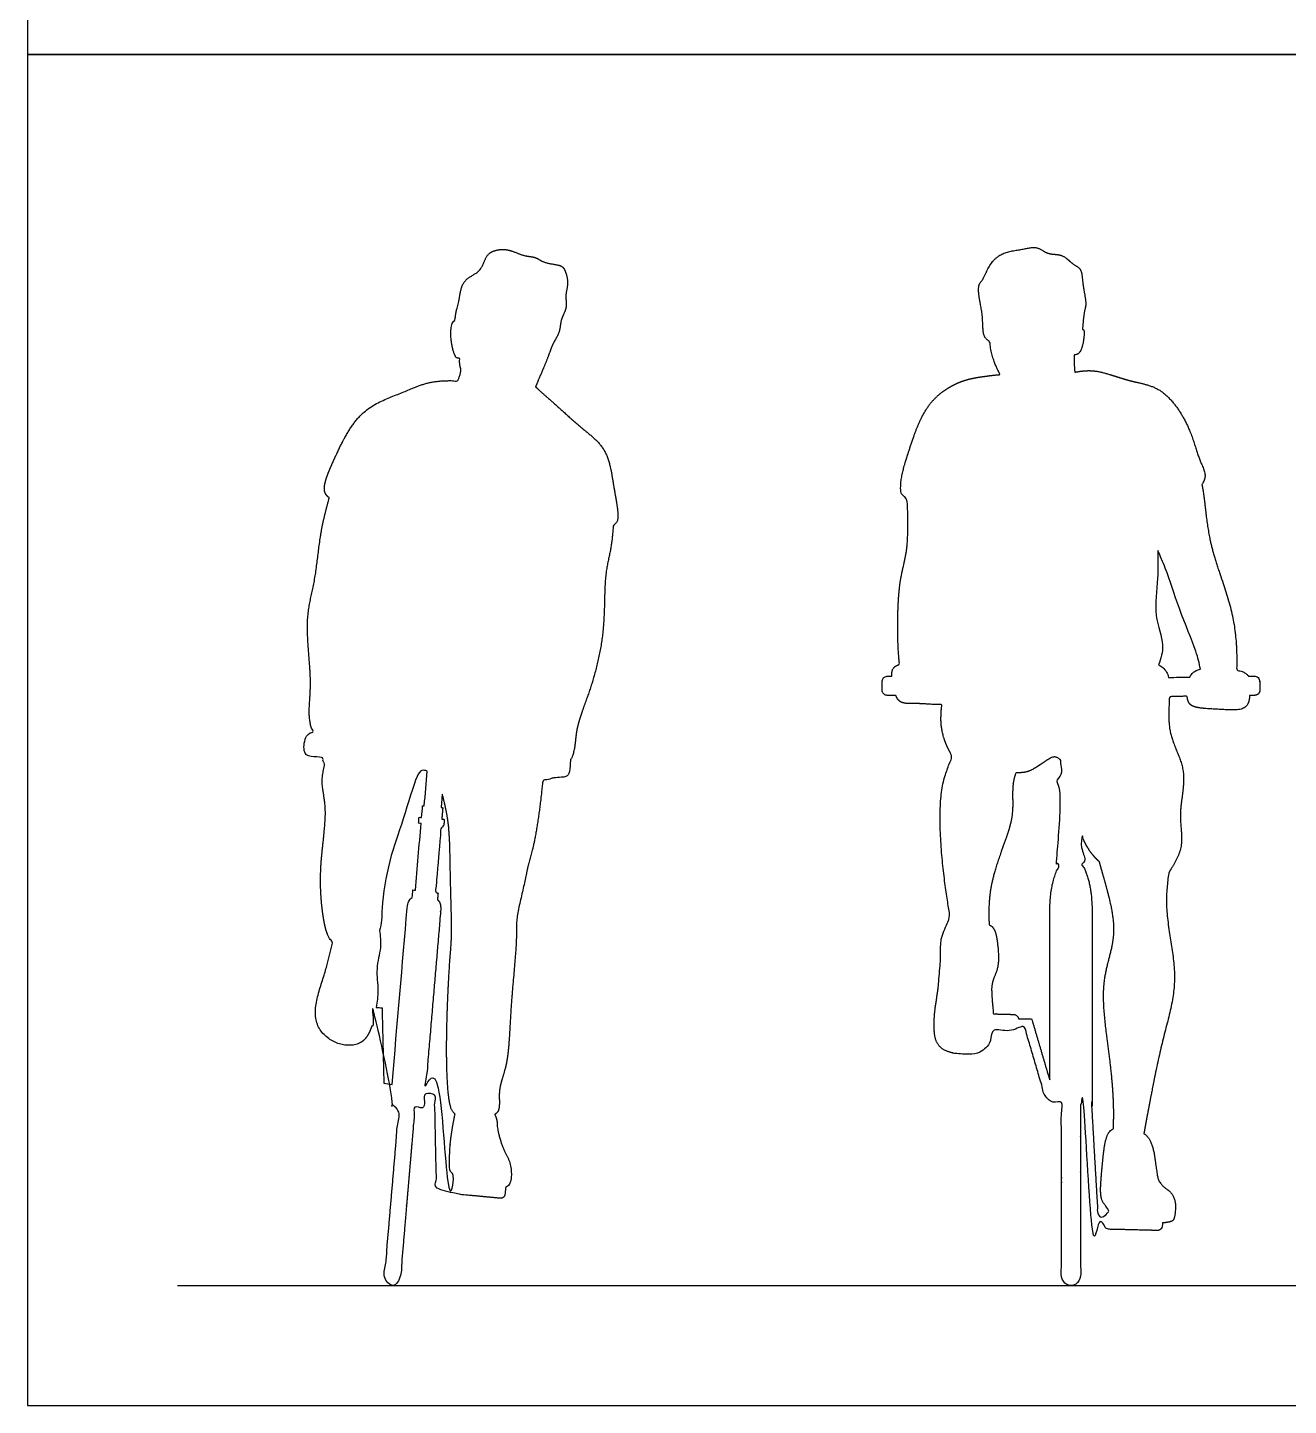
# Model space of a CAD drawing. Header units: millimetres. Extents: x 122.9 to 141.7, y 0.8 to 10.9.
# Drawn here: x 132.041 to 134.174, y 0.799 to 3.131 of the extents above; entities that cross this region are included whole.
import ezdxf

# ---------------------------------------------------------------- set-up
doc = ezdxf.new("R2010")
doc.units = ezdxf.units.MM
for name, color, linetype, true_color in [('AG-DIAGRAM', 7, 'Continuous', 0xfecc66), ('AG-OUTLINE', 7, 'Continuous', 0x8000ff), ('X-VPRT', 6, 'Continuous', 0xff00ff)]:
    doc.layers.add(name, color=color, linetype=linetype, true_color=true_color)

msp = doc.modelspace()

# ---------------------------------------------------------------- linework, layer by layer
at = {"layer": 'AG-DIAGRAM'}
msp.add_lwpolyline([(132.2946106069265, 1.002438370297867), (136.0538106069265, 1.002438370297867)], dxfattribs=at)
at = {"layer": 'AG-OUTLINE'}
for points, weights, knots in [([(132.9002219004373, 2.523114271179022), (132.9016562593016, 2.526398238901287), (132.9068527700146, 2.539056137927897), (132.921354829919, 2.571688369225358), (132.9286178759459, 2.596072909544163), (132.9422868492719, 2.61534746790969), (132.9418797810899, 2.637456200783625), (132.9545451678426, 2.655824070531332), (132.9495066933381, 2.678251472643047), (132.9569044804767, 2.698361688510115), (132.9503787406929, 2.720643165995665), (132.9436691248922, 2.729844179571344), (132.9141792314996, 2.731529289701719), (132.9006832090757, 2.743727811934724), (132.8786621668981, 2.743369460402682), (132.8524051749324, 2.758967026384133), (132.8199357054359, 2.752265274307688), (132.8130064931086, 2.733096567571739), (132.8043390997903, 2.715054149674613), (132.774604967598, 2.704474030785911), (132.7715072236025, 2.66889588058705), (132.7670414389468, 2.656448637303761), (132.7643842542338, 2.642426852937578), (132.7641160686818, 2.635974176649227), (132.7636817065478, 2.635736486390171), (132.7575425161687, 2.631645531909403), (132.7548157524976, 2.6062001133871), (132.7630132825545, 2.573817110997592), (132.7675805411992, 2.571234201524383), (132.7718003373852, 2.571230313626123), (132.7716092545127, 2.568791925641863), (132.7714180924532, 2.561518323944624), (132.7729114441711, 2.555002027119078), (132.7742461620624, 2.550670806129949), (132.7723057952566, 2.542653711323909), (132.7711377611319, 2.53847865108964), (132.7682929013769, 2.532909052701824), (132.7513416693937, 2.534128676152008), (132.7157529353868, 2.53228383426765), (132.6727414385018, 2.51100484937281), (132.6011895904393, 2.487657503629153), (132.5616741421505, 2.406757817149787), (132.5375589147935, 2.350552735520886), (132.5462488086831, 2.338990373843288), (132.5511496904998, 2.335192804893927), (132.5454456208547, 2.314234254093617), (132.5345839984377, 2.272519986798597), (132.5285040705372, 2.193514056546545), (132.5079920061937, 2.128704552811561), (132.5233824146858, 2.025160564666971), (132.5145390515036, 1.970853062895031), (132.5203119840607, 1.944975275352972), (132.5245133831208, 1.93669344568492), (132.5162921710065, 1.93739601653411), (132.5099821035591, 1.932079534310224), (132.50927953271, 1.923858322195898), (132.5089573278447, 1.920088005587764), (132.5086351229795, 1.91631768897963), (132.5083129181143, 1.912547372371495), (132.5076103472651, 1.904326160257169), (132.512926829489, 1.898016092809829), (132.5211480416034, 1.897313521960638), (132.5271878106082, 1.896797373541202), (132.5332275796289, 1.896281225125143), (132.5392673486654, 1.895765076712461), (132.5402220584135, 1.891289726271786), (132.5415184386104, 1.88728255132261), (132.5437174719322, 1.884577889451828), (132.5412084014337, 1.874435548254944), (132.5361553450859, 1.852230277600716), (132.5498208806168, 1.804348184328379), (132.5325860098719, 1.711029186501516), (132.5390310272774, 1.623807107654711), (132.549104253966, 1.590124565443876), (132.5568622314798, 1.582704179370685), (132.5521400113419, 1.566077409027077), (132.5469139901414, 1.533888350310293), (132.5129777779016, 1.448557298340014), (132.5640509968104, 1.405092666883781), (132.615558626428, 1.409124148838809), (132.6243285789727, 1.444240814976603), (132.627832816148, 1.460121911003063), (132.6288330673337, 1.417970973671129), (132.6298333185194, 1.375820036339194), (132.6308335697051, 1.33366909900726), (132.639345243823, 1.332383922446536), (132.6478569179409, 1.331098745885813), (132.6563685920589, 1.329813569325056), (132.655738800685, 1.322443994458076), (132.6551071414219, 1.315052562274374), (132.6544736142695, 1.307639272773949), (132.6594853625498, 1.307210977262748), (132.66449711083, 1.306782681751548), (132.6695088591103, 1.306354386240348), (132.6612617802311, 1.209850261614035), (132.653014701352, 1.113346136987722), (132.6447676224728, 1.016842012361409), (132.644101692941, 1.009049562759046), (132.6491409036091, 1.003068585515408), (132.6569333532115, 1.002402655983574), (132.6647258028138, 1.001736726451739), (132.6707067800575, 1.006775937119871), (132.6713727095893, 1.014568386722234), (132.6796197884685, 1.111072511348547), (132.6878668673476, 1.207576635974861), (132.6961139462268, 1.304080760601174), (132.7011256945071, 1.303652465089974), (132.7061374427873, 1.303224169578775), (132.7111491910676, 1.302795874067577), (132.7118253935997, 1.310708534342334), (132.7124994681189, 1.318596293434953), (132.713171414625, 1.326459151340626), (132.7186256036825, 1.325698153073413), (132.72407979274, 1.3249371548062), (132.7295339817975, 1.324176156538987), (132.7305399281063, 1.271866948483087), (132.731545874415, 1.219557740427188), (132.7325518207238, 1.167248532371288), (132.7419901302544, 1.166367623481767), (132.7514284397849, 1.165486714592247), (132.7608667493155, 1.164605805702726), (132.7604693430719, 1.160347881663689), (132.7631991413839, 1.157056066052143), (132.7674570654229, 1.1566586598085), (132.7918244256752, 1.154384372851625), (132.8161917859274, 1.152110085894751), (132.8405591461796, 1.149835798937877), (132.8448170702187, 1.149438392694234), (132.8481088858302, 1.152168191006248), (132.8485062920739, 1.156426115045284), (132.8488861393192, 1.160495906959662), (132.8492659865541, 1.164565698898979), (132.8496458337786, 1.168635490863237), (132.8530119635248, 1.170043844859703), (132.8552479662434, 1.171865417087419), (132.8589126633808, 1.179271159219282), (132.859792258253, 1.186707734047825), (132.858192994849, 1.206112130016209), (132.8556874821828, 1.21461488044741), (132.8472646949218, 1.229221486203831), (132.8434797715323, 1.238710449067492), (132.8367628652356, 1.262059694765713), (132.8351102930515, 1.270562445196914), (132.8352169106117, 1.281224201223498), (132.83388585106, 1.286503970829745), (132.8311704231763, 1.291732632028946), (132.832477754986, 1.292411575475375), (132.8416214508156, 1.298939287256429), (132.8346253323637, 1.333069890840348), (132.8553212835222, 1.376765972485067), (132.8567056913353, 1.470124212237072), (132.8696829789316, 1.587872016310733), (132.8660804483464, 1.621077353621783), (132.8816316493779, 1.681788315654595), (132.8881393896419, 1.717612041440301), (132.8986240269172, 1.74882643700637), (132.9073832974249, 1.807357947524487), (132.9118996174808, 1.851481321011747), (132.9124457018288, 1.85712170609965), (132.9195691082523, 1.857927122329263), (132.9264601101877, 1.859400217606949), (132.9327416935056, 1.862139426277744), (132.9360264324935, 1.861858718052723), (132.9393111714814, 1.861578009827704), (132.9425959104693, 1.861297301602687), (132.9508171225836, 1.860594730753495), (132.957127190031, 1.86591121297738), (132.9578297608802, 1.874132425091706), (132.9581519657454, 1.877902741699841), (132.9584741706106, 1.881673058307975), (132.9587963754758, 1.885443374916109), (132.9588932582945, 1.886577060158205), (132.9588527362611, 1.887714155788977), (132.9586754006887, 1.888838068865454), (132.9611258091487, 1.893791277987244), (132.9680712910622, 1.912521900202069), (132.9668912004757, 1.946016886167289), (132.9962778717136, 2.015022273925124), (133.0191084912443, 2.111768864511403), (133.0151982649105, 2.200678831764992), (133.0286968021404, 2.248950004243348), (133.0307897977217, 2.275720031275001), (133.031850065382, 2.288535705193469), (133.0375198473411, 2.292385829802097), (133.0425548110727, 2.302916467323959), (133.0312971212022, 2.355022885401712), (133.0240162215474, 2.419139926214741), (132.9751212089738, 2.454321187848261), (132.9287025484373, 2.498772822096492), (132.9100325857276, 2.513349951537641), (132.9002219004372, 2.523114271178712)], [1, 1, 1, 1, 1, 1, 1, 1, 1, 1, 1, 1, 1, 1, 1, 1, 1, 1, 1, 1, 1, 1, 1, 1, 1, 1, 1, 1, 1, 1, 1, 1, 1, 1, 1, 1, 1, 1, 1, 1, 1, 1, 1, 1, 1, 1, 1, 1, 1, 1, 1, 1, 1, 0.8047378541243649, 0.8047378541243649, 1, 1, 1, 1, 0.8047378541243696, 0.8047378541243696, 1, 1, 1, 1, 1, 1, 1, 1, 1, 1, 1, 1, 1, 1, 1, 1, 1, 1, 1, 1, 1, 1, 1, 1, 1, 1, 1, 1, 1, 1, 1, 1, 1, 1, 1, 1, 0.8047378541243649, 0.8047378541243649, 1, 0.8047378541243649, 0.8047378541243649, 1, 1, 1, 1, 1, 1, 1, 1, 1, 1, 1, 1, 1, 1, 1, 1, 1, 1, 1, 0.8047378541243461, 0.8047378541243461, 1, 1, 1, 1, 0.8047378541244172, 0.8047378541244172, 1, 1, 1, 1, 1, 1, 1, 1, 1, 1, 1, 1, 1, 1, 1, 1, 1, 1, 1, 1, 1, 1, 1, 1, 1, 1, 1, 1, 1, 1, 1, 1, 1, 1, 1, 1, 0.8047378541243696, 0.8047378541243696, 1, 1, 1, 1, 0.9951358699840593, 0.9951358699840593, 1, 1, 1, 1, 1, 1, 1, 1, 1, 1, 1, 1, 1, 1, 1, 1, 1, 1], [3.721173622266755, 3.721173622266755, 3.721173622266755, 3.721173622266755, 3.855455070958771, 4.222559090174153, 4.517039761411276, 4.786745920467123, 5.050298350572838, 5.312211372543952, 5.577369484226515, 5.842737777098369, 6.10924414415036, 6.294017876634919, 6.593790272486793, 6.835512559852461, 7.092940868673997, 7.409177062438191, 7.718158210478816, 7.964262578991294, 8.213541741545956, 8.519494839966777, 8.841568380465299, 9.063689649478036, 9.285215913925839, 9.285215913925839, 9.285215913925839, 9.307953774335635, 9.61912835695019, 9.941623386569539, 10.08467238515361, 10.08467238515361, 10.08467238515361, 10.15531738147573, 10.30142071498928, 10.30142071498928, 10.30142071498928, 10.5291519535187, 10.5291519535187, 10.5291519535187, 10.93814354355373, 11.33457105653388, 11.81651284834193, 12.36390150288803, 12.79744036065064, 13.00490064197579, 13.00490064197579, 13.00490064197579, 13.46727314620133, 13.9691391246413, 14.44743097789972, 15.02799925499099, 15.45700459068956, 15.78262917297328, 15.78262917297328, 15.78262917297328, 15.85521996673806, 15.85521996673806, 15.85521996673806, 15.86130508432453, 15.86130508432453, 15.86130508432453, 15.93389587808931, 15.93389587808931, 15.93389587808931, 15.98815831607451, 15.98815831607451, 15.98815831607451, 16.11825965880112, 16.11825965880112, 16.11825965880112, 16.43893940701117, 16.83203661710118, 17.39365695637482, 17.9483679288726, 18.26677595478196, 18.26677595478196, 18.26677595478196, 18.67923393280886, 19.20045138823244, 19.62520004340826, 19.99638536142587, 20.39076128342504, 20.39076128342504, 20.39076128342504, 20.40823462448112, 20.40823462448112, 20.40823462448112, 20.46788550586389, 20.46788550586389, 20.46788550586389, 20.534323456791, 20.534323456791, 20.534323456791, 20.58383148526317, 20.58383148526317, 20.58383148526317, 21.53713733434299, 21.53713733434299, 21.53713733434299, 21.60594228599018, 21.60594228599018, 21.60594228599018, 21.67474723763737, 21.67474723763737, 21.67474723763737, 22.62805308671719, 22.62805308671719, 22.62805308671719, 22.67756111518936, 22.67756111518936, 22.67756111518936, 22.74847443039269, 22.74847443039269, 22.74847443039269, 22.79217549761216, 22.79217549761216, 22.79217549761216, 23.28819407727348, 23.28819407727348, 23.28819407727348, 23.30712510117952, 23.30712510117952, 23.30712510117952, 23.34474753731135, 23.34474753731135, 23.34474753731135, 23.5856261151646, 23.5856261151646, 23.5856261151646, 23.62324855129642, 23.62324855129642, 23.62324855129642, 23.64213168863976, 23.64213168863976, 23.64213168863976, 23.68639885193987, 23.68639885193987, 23.78882606662675, 23.78882606662675, 23.89125328131362, 23.89125328131362, 23.9936804960005, 23.9936804960005, 24.09610771068738, 24.09610771068738, 24.19853492537426, 24.19853492537426, 24.19853492537426, 24.24712823504712, 24.58698941803227, 24.98132811849463, 25.54537536592937, 26.1639486072534, 26.50252520759431, 26.94607963182149, 27.29217280954049, 27.60782521148602, 28.16516997627655, 28.24637378007628, 28.24637378007628, 28.24637378007628, 28.43630237321193, 28.43630237321193, 28.43630237321193, 28.46581309547386, 28.46581309547386, 28.46581309547386, 28.53840388923863, 28.53840388923863, 28.53840388923863, 28.54448900682511, 28.54448900682511, 28.54448900682511, 28.55566070749378, 28.55566070749378, 28.55566070749378, 28.69531090574885, 29.05971112510278, 29.54843138787179, 30.12923580725287, 30.66830507715851, 31.06810164951262, 31.42386768300461, 31.42386768300461, 31.42386768300461, 31.64478781066262, 32.05514393588624, 32.51236566519021, 32.94972940305387, 33.40697917455991, 33.74614957750691, 33.74614957750691, 33.74614957750691, 33.74614957750691]), ([(134.1085836621934, 2.000756296117062), (134.1114571369942, 2.000797199672945), (134.114330611795, 2.000838103228828), (134.1172040865958, 2.000879006784711), (134.122400941638, 2.000952983368942), (134.1260233637348, 2.004680024154504), (134.1259493871506, 2.009876879196733), (134.1258798378571, 2.01476271706877), (134.1258102885635, 2.019648554940807), (134.12574073927, 2.024534392812843), (134.1256667626857, 2.029731247855069), (134.1219397219002, 2.033353669951912), (134.1167428668579, 2.033279693367682), (134.1134561511485, 2.033232907378936), (134.1101694354388, 2.033186121390512), (134.1068827197287, 2.033139335402407), (134.1059209514979, 2.034598189615788), (134.1017541916722, 2.039143113936606), (134.0935552856371, 2.042467829803532), (134.0867639822998, 2.044210826079794), (134.0871833984897, 2.075786685950832), (134.0846832336526, 2.138373691516703), (134.0445562034564, 2.238959877158615), (134.0351970481952, 2.298359820157063), (134.0307060223956, 2.34475401106878), (134.0277390591972, 2.357352641106257), (134.0306976740125, 2.362373364036143), (134.036451287337, 2.375104715084615), (134.0216958582184, 2.399936962248779), (134.0078324246941, 2.459311259778205), (133.961188914684, 2.524705385332337), (133.9068440029585, 2.530399117983763), (133.8492786443308, 2.553609045815329), (133.8245160029808, 2.549758455761113), (133.8127045652374, 2.547837929580976), (133.8117806607099, 2.557417581509745), (133.8113978579931, 2.567398262501124), (133.8116294790167, 2.577184160908802), (133.8139974040551, 2.577270908795931), (133.8235652406071, 2.578417486695133), (133.8287737002736, 2.606450908751044), (133.8289077871544, 2.619696106085336), (133.825980378954, 2.620444433855658), (133.8256981320555, 2.620476152365976), (133.8265191520497, 2.630571320950763), (133.8283096502327, 2.651278671922848), (133.8332171788786, 2.663814954671709), (133.8249918399765, 2.69827915853927), (133.8249835214355, 2.723675878686457), (133.8086914844279, 2.729724192703692), (133.7921868587972, 2.748940080812335), (133.7670525219081, 2.745612445253649), (133.7486262852678, 2.761929401768049), (133.7267173229548, 2.755297367202221), (133.6880983244571, 2.751623411329914), (133.6671736904594, 2.729038740536549), (133.6579911550422, 2.703979581418476), (133.6482550997951, 2.695973645646148), (133.6514000139354, 2.668243611069487), (133.6578514273203, 2.641490984375858), (133.6562921786996, 2.607443104574206), (133.6651706001049, 2.602088359905951), (133.6685603609576, 2.599602150316722), (133.6697968634981, 2.587973538211015), (133.6766271913447, 2.560954742083744), (133.6831752935352, 2.550596850322071), (133.6860849009805, 2.543589695020575), (133.6768785634971, 2.542976293765926), (133.6581133022541, 2.540557684390247), (133.6205974500586, 2.534924259376279), (133.5766049482644, 2.509149599592288), (133.5490861322773, 2.467879257188814), (133.5307673459199, 2.410569937560571), (133.5194075124296, 2.375301245594437), (133.5158728673396, 2.339816688824986), (133.52531136109, 2.336570551297121), (133.5285461353717, 2.335023980861564), (133.5287520622722, 2.330928938047389), (133.5308573103252, 2.30320974263196), (133.5311935854857, 2.243459120125537), (133.5138244668497, 2.194821247659104), (133.5122745057803, 2.099373252724219), (133.5145206829157, 2.068881459687169), (133.5160022905072, 2.053058289223066), (133.5114151190698, 2.051697796025168), (133.5036599413714, 2.04771959671401), (133.5028323559184, 2.03854413733592), (133.5032453761156, 2.033172306914487), (133.5007307433452, 2.033208102399008), (133.4982161105748, 2.033243897883406), (133.4957014778044, 2.033279693367682), (133.4905046227622, 2.033353669951913), (133.4867775819766, 2.02973124785507), (133.4867036053924, 2.024534392812843), (133.4866340560988, 2.019648554940807), (133.4865645068053, 2.01476271706877), (133.4864949575117, 2.009876879196734), (133.4864209809275, 2.004680024154505), (133.4900434030243, 2.000952983368943), (133.4952402580666, 2.000879006784713), (133.5001019509176, 2.000809801192527), (133.5049636437686, 2.000740595600341), (133.5098253366199, 2.000671390008639), (133.511344310002, 1.996642875051305), (133.5183202088284, 1.984907001120788), (133.5464793952568, 1.988682838562845), (133.5770103758288, 1.984464481518714), (133.5877059698669, 1.98568206707777), (133.5876878767088, 1.985502396146092), (133.5858021467922, 1.966684344043221), (133.585219336209, 1.941280494277391), (133.5971389983717, 1.911357340386834), (133.6048995719455, 1.898721050159504), (133.6006678805945, 1.883988704570249), (133.5776180075814, 1.839009941513108), (133.5894767649419, 1.696126380237039), (133.5998104175879, 1.638337764389959), (133.6017051123722, 1.623468089619363), (133.5920728665448, 1.609312889865623), (133.586963544728, 1.59554058169999), (133.5857907491153, 1.568761748544941), (133.5851066183413, 1.554150669870926), (133.5835428908578, 1.522485188329919), (133.5814904985357, 1.504111390398717), (133.5748446567308, 1.462281680214917), (133.5738673270536, 1.444201081186871), (133.5766038501497, 1.413708395258492), (133.5833962914062, 1.403739632551138), (133.607829533336, 1.394357267650099), (133.6204370861718, 1.392500341263434), (133.6464340555851, 1.394455000617817), (133.6551322897121, 1.397191523713954), (133.6639282568068, 1.406182956744118), (133.6680764955261, 1.412715447576082), (133.673540935965, 1.424726814097765), (133.6746355622722, 1.429033360025223), (133.675258868339, 1.434204350507303), (133.6862960908445, 1.43392134479537), (133.6973333133148, 1.433638339087671), (133.70837053575, 1.433355333384203), (133.7127558716658, 1.433242888873544), (133.7162299436081, 1.436000884968336), (133.7170097090556, 1.440415667662328), (133.720502098538, 1.440410057888704), (133.7239944880205, 1.44040444811508), (133.727486877503, 1.440398838341455), (133.7391636341623, 1.400650540166515), (133.7508403908216, 1.360902241991574), (133.7625171474808, 1.321153943816634), (133.7651546733857, 1.321153943801267), (133.7677921992905, 1.321153943785901), (133.7704297251953, 1.321153943770533), (133.7704297251953, 1.318317918889876), (133.7704297251953, 1.315463388489575), (133.7704297251953, 1.31259035256963), (133.7769747408348, 1.31259035256963), (133.7835197564744, 1.31259035256963), (133.7900647721139, 1.31259035256963), (133.7900647721139, 1.217570922984349), (133.7900647721139, 1.119572728966186), (133.7900647721139, 1.018595770515138), (133.7900647721139, 1.00913098460055), (133.7967573864166, 1.002438370297865), (133.8062221723312, 1.002438370297865), (133.8156869582457, 1.002438370297865), (133.8223795725484, 1.00913098460055), (133.8223795725484, 1.018595770515138), (133.8223795725484, 1.119572728966186), (133.8223795725484, 1.217570922984349), (133.8223795725484, 1.31259035256963), (133.8241568812388, 1.31259035256963), (133.8259341899292, 1.31259035256963), (133.8277114986196, 1.31259035256963), (133.8316975488985, 1.243398536407327), (133.8356835991775, 1.174206720245025), (133.8396696494564, 1.105014904082722), (133.8471295496332, 1.105000218514506), (133.85458944981, 1.10498553294629), (133.8620493499868, 1.104970847378073), (133.8622670859855, 1.103114111955521), (133.8630606679391, 1.101429702224877), (133.864336544276, 1.100083947686737), (133.865919749053, 1.098414032701989), (133.8680219625153, 1.097478163062961), (133.8703223264749, 1.09741917937169), (133.8975635937624, 1.096720685338678), (133.9248048610498, 1.096022191305666), (133.9520461283373, 1.095323697272654), (133.9570451156552, 1.095195518110656), (133.9606740561087, 1.098636026109087), (133.9608123605437, 1.103634743543175), (133.9608531912268, 1.105110481088388), (133.9608940219098, 1.106586218633601), (133.9609348525929, 1.108061956178989), (133.9695541509956, 1.10878531337955), (133.9751482789404, 1.109930210725831), (133.9809629482853, 1.113475740814146), (133.982744131622, 1.12115462008784), (133.9833774412528, 1.147911951989993), (133.9788651101332, 1.157846996823484), (133.960182476024, 1.170829844255297), (133.954799344162, 1.17736084982313), (133.9519494508233, 1.190502024662649), (133.9502078493386, 1.201822434313559), (133.9460913367382, 1.233962898077682), (133.9420935696937, 1.245797871803634), (133.93437492331, 1.255677739174732), (133.9322336808331, 1.257701347218413), (133.9297325644741, 1.259468411504508), (133.9330734382415, 1.27861485104079), (133.9402672746263, 1.317177243902814), (133.961288394225, 1.424565255828306), (133.9912866343209, 1.519300698681281), (133.9636590649163, 1.629510704376647), (133.9687222894299, 1.680704803270608), (133.9721502287251, 1.702530246713558), (133.9819239845435, 1.715966402777009), (133.9993328112135, 1.748152761409621), (133.9858150299347, 1.800376877926904), (134.0063965918691, 1.875624582540498), (133.9680126065114, 1.931672856260078), (133.9720420220299, 1.97982248191802), (133.9729440372212, 1.998825482939154), (133.9829103052266, 1.998967351526543), (133.992876573232, 1.999109220113931), (134.0028428412375, 1.999251088701318), (134.0034128015925, 1.992478412291801), (134.0076697527332, 1.978696156748887), (134.0537400666098, 1.978397868878215), (134.1042609618664, 1.972684430977109), (134.1079420780976, 1.992927108014973), (134.1085836621934, 2.000756296117276)], [1, 1, 1, 1, 0.8047378541243227, 0.8047378541243227, 1, 1, 1, 1, 0.8047378541243791, 0.8047378541243791, 1, 1, 1, 1, 1, 1, 1, 1, 1, 1, 1, 1, 1, 1, 1, 1, 1, 1, 1, 1, 1, 1, 1, 1, 1, 1, 1, 1, 1, 1, 1, 1, 1, 1, 1, 1, 1, 1, 1, 1, 1, 1, 1, 1, 1, 1, 1, 1, 1, 1, 1, 1, 1, 1, 1, 1, 1, 1, 1, 1, 1, 1, 1, 1, 1, 1, 1, 1, 1, 1, 1, 1, 1, 1, 1, 1, 1, 1, 1, 0.8047378541243795, 0.8047378541243795, 1, 1, 1, 1, 0.8047378541243507, 0.8047378541243507, 1, 1, 1, 1, 1, 1, 1, 1, 1, 1, 1, 1, 1, 1, 1, 1, 1, 1, 1, 1, 1, 1, 1, 1, 1, 1, 1, 1, 1, 1, 1, 1, 1, 1, 1, 1, 1, 1, 1, 1, 1, 0.8249400550155346, 0.8072124986498895, 0.9468173309030651, 0.9468173309030651, 0.9468173309030651, 0.9468173309030651, 0.9468173309030651, 0.9468173309030651, 0.9468173309030651, 0.9468173309030651, 0.9468173309030651, 0.9468173309030651, 0.9468173309030651, 0.9468173309030651, 0.9468173309030651, 0.9468173309030651, 0.9468173309030651, 0.9468173309030651, 0.9468173309030651, 0.9468173309030651, 0.9468173309030651, 0.7619397471186914, 0.7619397471186914, 0.9468173309030651, 0.7619397471186914, 0.7619397471186914, 0.9468173309030651, 0.9468173309030651, 0.9468173309030651, 0.9468173309030651, 0.9468173309030651, 0.9468173309030651, 0.9468173309030651, 0.9468173309030651, 0.9468173309030651, 0.9468173309030651, 0.9468173309030651, 0.9468173309030651, 0.9468173309030651, 0.9216191196107845, 0.9290873752901725, 0.9692220979412287, 0.919911716023458, 0.919911716023458, 0.9692220979412287, 0.9692220979412287, 0.9692220979412287, 0.9692220979412287, 0.7804322022670552, 0.7804322022670552, 0.9692220979412287, 0.9692220979412287, 0.9692220979412287, 0.9692220979412287, 0.9692220979412287, 0.9692220979412287, 0.9692220979412287, 0.9692220979412287, 0.9692220979412287, 0.9692220979412287, 0.9692220979412287, 0.9692220979412287, 0.9692220979412287, 0.9692220979412287, 0.9692220979412287, 0.9692220979412287, 0.9692220979412287, 0.9692220979412287, 0.9692220979412287, 0.9692220979412287, 0.9692220979412287, 0.9692220979412287, 0.9692220979412287, 0.9692220979412287, 0.9692220979412287, 0.9692220979412287, 0.9692220979412287, 0.9692220979412287, 0.9692220979412287, 0.9692220979412287, 0.9692220979412287, 0.9692220979412287, 0.9692220979412287, 0.9692220979412287, 0.9692220979412287, 0.9692220979412287, 0.9692220979412287, 0.9692220979412287, 0.9692220979412287, 0.9692220979412287, 0.9692220979412287, 0.9692220979412287], [3.347408508171501, 3.347408508171501, 3.347408508171501, 3.347408508171501, 3.400229432233588, 3.400229432233588, 3.400229432233588, 3.447159675219882, 3.447159675219882, 3.447159675219882, 3.899542484410526, 3.899542484410526, 3.899542484410526, 3.946472727396814, 3.946472727396814, 3.946472727396814, 4.006889947986854, 4.006889947986854, 4.006889947986854, 4.064548610184452, 4.199042299456079, 4.199042299456079, 4.199042299456079, 4.763850760603456, 5.358133106233041, 5.858667608598243, 6.154589148725566, 6.154589148725566, 6.154589148725566, 6.397222086802076, 6.692614848673399, 7.150830130453619, 7.655485837983262, 8.07892650095914, 8.52814365033225, 8.875831128951788, 8.875831128951788, 8.875831128951788, 9.190291270572457, 9.190291270572457, 9.190291270572457, 9.296538811699287, 9.614992118153415, 9.823668680588858, 9.844113159928309, 9.844113159928309, 9.844113159928309, 10.16398573218714, 10.37880763439128, 10.72110635880785, 11.00365083765041, 11.22775593046713, 11.5097030904152, 11.79033564162519, 12.0598085840142, 12.32861723940469, 12.68534566145984, 13.00356106451209, 13.29593661627638, 13.49015932347839, 13.78004022410225, 14.10191827822851, 14.42650904762396, 14.63258348949142, 14.63258348949142, 14.63258348949142, 14.91854309746952, 15.19895431625021, 15.19895431625021, 15.19895431625021, 15.50425573158089, 15.85928702266869, 16.2662730890572, 16.6757959193956, 17.12230600866939, 17.49004207633009, 17.8112371523892, 18.00155429671095, 18.00155429671095, 18.00155429671095, 18.09644607455433, 18.60236468141267, 19.03255979989034, 19.58770852692184, 19.98838973861158, 19.98838973861158, 19.98838973861158, 20.14338383519361, 20.30914381978785, 20.30914381978785, 20.30914381978785, 20.35536842094713, 20.35536842094713, 20.35536842094713, 20.40229866393342, 20.40229866393342, 20.40229866393342, 20.85468147312407, 20.85468147312407, 20.85468147312407, 20.90161171611036, 20.90161171611036, 20.90161171611036, 20.9909805558247, 20.9909805558247, 20.9909805558247, 21.12861629008599, 21.4704476350508, 21.75802331591238, 21.75802331591238, 21.75802331591238, 21.76176987619382, 22.15159638169023, 22.53864177782212, 22.53864177782212, 22.53864177782212, 22.88735391327611, 23.60796986208253, 23.98843715216556, 23.98843715216556, 23.98843715216556, 24.11744003372212, 24.11744003372212, 24.24644291527868, 24.24644291527868, 24.37544579683524, 24.37544579683524, 24.50444867839181, 24.50444867839181, 24.63345155994837, 24.63345155994837, 24.76245444150493, 24.76245444150493, 24.89145732306149, 24.89145732306149, 25.02046020461805, 25.02046020461805, 25.07227806624249, 25.07227806624249, 25.07227806624249, 25.17564764085817, 25.17564764085817, 25.17564764085817, 25.2162416226763, 25.2162416226763, 25.2162416226763, 25.23960402675753, 25.23960402675753, 25.23960402675753, 25.95596348386494, 25.95596348386494, 25.95596348386494, 25.96559236271294, 25.96559236271294, 25.96559236271294, 25.97591462383622, 25.97591462383622, 25.97591462383622, 26.07414989649089, 26.07414989649089, 26.07414989649089, 27.09422272283318, 27.09422272283318, 27.09422272283318, 27.17968589297511, 27.17968589297511, 27.17968589297511, 27.26514906311705, 27.26514906311705, 27.26514906311705, 28.28522188945933, 28.28522188945933, 28.28522188945933, 28.3118978232397, 28.3118978232397, 28.3118978232397, 28.33146782759394, 28.33146782759394, 28.33146782759394, 28.37596645354811, 28.37596645354811, 28.37596645354811, 28.39439547357286, 28.39439547357286, 28.39439547357286, 28.4170377632354, 28.4170377632354, 28.4170377632354, 28.67216700684868, 28.67216700684868, 28.67216700684868, 28.71733494897532, 28.71733494897532, 28.71733494897532, 28.7322486072105, 28.7322486072105, 28.7322486072105, 28.82852038539347, 28.82852038539347, 28.95015355901752, 28.95015355901752, 29.07178673264158, 29.07178673264158, 29.19341990626564, 29.19341990626564, 29.3150530798897, 29.3150530798897, 29.43668625351376, 29.43668625351376, 29.47318000086294, 29.47318000086294, 29.47318000086294, 29.91628318483231, 30.51678029633701, 31.1027343460105, 31.71060598846732, 32.20243899464873, 32.20243899464873, 32.20243899464873, 32.61212768731004, 33.031654349825, 33.52762018402257, 34.00970828491508, 34.41116474517398, 34.41116474517398, 34.41116474517398, 34.59436714714123, 34.59436714714123, 34.59436714714123, 34.83342658612926, 35.21985174703428, 35.62137580627927, 35.84743823757635, 35.84743823757635, 35.84743823757635, 35.84743823757635]), ([(133.6678864419994, 1.612497251599268), (133.6666607415868, 1.631621780999544), (133.6668850747477, 1.680251619809953), (133.6950991283409, 1.753597210355306), (133.7113220421942, 1.8046323527118), (133.7051322158296, 1.846719045900947), (133.712047697095, 1.86717032150349), (133.7130692663118, 1.869776178109903), (133.7214001935248, 1.869928314240343), (133.7380233271993, 1.869471554437578), (133.7704826333252, 1.896831827942128), (133.7820849416823, 1.897096696697876), (133.7878459177933, 1.892362289091795), (133.7896440702162, 1.889673242608326), (133.7896440702162, 1.880154139745705), (133.7896440702162, 1.870635036883084), (133.7896440702162, 1.861115934020463), (133.7872984789909, 1.861115934020463), (133.7849528877657, 1.861115934020463), (133.7826072965404, 1.861115934020463), (133.7826072965404, 1.855936086731348), (133.7826072965404, 1.850756239442232), (133.7826072965404, 1.845576392153117), (133.7844642229271, 1.845576392153117), (133.7863211493138, 1.845576392153117), (133.7881780757004, 1.845576392153117), (133.7881780757004, 1.807460534742641), (133.7881780757004, 1.769344677332166), (133.7881780757004, 1.73122881992169), (133.7863211493138, 1.73122881992169), (133.7844642229271, 1.73122881992169), (133.7826072965404, 1.73122881992169), (133.7826072965404, 1.726048972632575), (133.7826072965404, 1.72086912534346), (133.7826072965404, 1.715689278054344), (133.7844251060348, 1.715689278054344), (133.7862429155291, 1.715689278054344), (133.7880607250234, 1.715689278054344), (133.776306725138, 1.696673312764807), (133.7704297251953, 1.669426796479011), (133.7704297251953, 1.600947311592215), (133.7704297251953, 1.505948249614872), (133.7704297251953, 1.348952543264926), (133.7602038823628, 1.38375488067675), (133.7499780395304, 1.418557218088573), (133.7397521966979, 1.453359555500397), (133.7322922965211, 1.453374241068612), (133.7248323963443, 1.453388926636828), (133.7173724961675, 1.453403612205043), (133.7171547601688, 1.455260347627595), (133.7163611782152, 1.456944757358239), (133.7150853018784, 1.458290511896379), (133.7135020971013, 1.459960426881129), (133.711399883639, 1.460896296520157), (133.7090995196794, 1.460955280211425), (133.6977424552896, 1.461246486990651), (133.6863853908998, 1.461537693769877), (133.6750283265099, 1.461828900549101), (133.6749892279632, 1.46223864167069), (133.6749487786096, 1.462650860295946), (133.6729631439121, 1.482350187075983), (133.6719912266436, 1.495804088142588), (133.6719912266436, 1.511050431106778), (133.6740924854496, 1.519504332814485), (133.6824975206735, 1.538073596681126), (133.6842078476085, 1.549654953355846), (133.682644120125, 1.577411116188086), (133.6812269920931, 1.588552674508071), (133.6771222074489, 1.605362744955769), (133.6733594881917, 1.610542592244884), (133.6678864419994, 1.612497251599267)], [1, 1, 1, 1, 1, 1, 1, 1, 1, 1, 1, 1, 1, 1, 1, 1, 1, 1, 1, 1, 1, 1, 1, 1, 1, 1, 1, 1, 1, 1, 1, 1, 1, 1, 1, 1, 1, 1, 1, 1, 1, 1, 1, 1, 1, 1, 1, 1, 1, 0.9733864067863646, 0.9812741539110043, 1.023663241373919, 0.9715830984484202, 0.9715830984484202, 1.023663241373919, 1.023663241373919, 1.023663241373919, 1.023663241373919, 1.023663241373919, 1.023663241373919, 1.023663241373919, 1.023663241373919, 1.023663241373919, 1.023663241373919, 1.023663241373919, 1.023663241373919, 1.023663241373919, 1.023663241373919, 1.023663241373919, 1.023663241373919, 1.023663241373919], [8.64915582191913, 8.64915582191913, 8.64915582191913, 8.64915582191913, 9.107620458903519, 9.60759574196757, 10.01841158457636, 10.44134021263351, 10.50459828770119, 10.50459828770119, 10.50459828770119, 10.79472473407353, 11.1626631890832, 11.34850233827598, 11.52927478333884, 11.52927478333884, 11.52927478333884, 11.62543709908164, 11.62543709908164, 11.62543709908164, 11.63375436086335, 11.63375436086335, 11.63375436086335, 11.68608136244155, 11.68608136244155, 11.68608136244155, 11.69266586135207, 11.69266586135207, 11.69266586135207, 11.74499286293027, 11.74499286293027, 11.74499286293027, 11.75157736184079, 11.75157736184079, 11.75157736184079, 11.80390436341898, 11.80390436341898, 11.80390436341898, 11.81035015724306, 11.81035015724306, 11.81035015724306, 12.45260922825744, 12.45260922825744, 13.05006847999127, 13.05006847999127, 13.05006847999127, 13.06810773920929, 13.06810773920929, 13.06810773920929, 13.11260636516346, 13.11260636516346, 13.11260636516346, 13.13103538518821, 13.13103538518821, 13.13103538518821, 13.15367767485075, 13.15367767485075, 13.15367767485075, 13.26004274285089, 13.26004274285089, 13.26004274285089, 13.26281681701228, 13.26281681701228, 13.39181969856884, 13.39181969856884, 13.5208225801254, 13.5208225801254, 13.64982546168197, 13.64982546168197, 13.77882834323852, 13.77882834323852, 13.90783122479509, 13.90783122479509, 13.90783122479509, 13.90783122479509]), ([(132.7342232356592, 1.655169714520921), (132.7345872448787, 1.659429209501172), (132.7349512540982, 1.663688704481423), (132.7353152633178, 1.667948199461673), (132.733884397868, 1.668070478797147), (132.7324535324182, 1.668192758132621), (132.7310226669684, 1.668315037468096), (132.7342383535082, 1.705943756575327), (132.7374540400481, 1.743572475682558), (132.7406697265879, 1.781201194789789), (132.7421005920377, 1.781078915454315), (132.7435314574875, 1.780956636118841), (132.7449623229373, 1.780834356783366), (132.7452516468799, 1.784219913563394), (132.7455409708225, 1.787605470343421), (132.7458302947651, 1.790991027123448), (132.7443994293153, 1.791113306458922), (132.7429685638655, 1.791235585794396), (132.7415376984157, 1.791357865129871), (132.7421019825022, 1.797960899077657), (132.7426662665887, 1.804563933025443), (132.7432305506753, 1.811166966973229), (132.7422948914761, 1.81124692682209), (132.7413592322769, 1.811326886670951), (132.7404235730777, 1.811406846519812), (132.7410680108426, 1.818947807784631), (132.7417124486075, 1.82648876904945), (132.7423568863724, 1.83402973031427), (132.7468923786863, 1.816682119742349), (132.7555545642783, 1.779973265082248), (132.7554638801486, 1.696363081982066), (132.7594302369504, 1.595508475721997), (132.7547645525011, 1.55491015823823), (132.7480062441066, 1.422473998668344), (132.7510371726935, 1.319483362906216), (132.7584931141701, 1.296188763998282), (132.764040788229, 1.292547673632029), (132.7602262595896, 1.274727867054066), (132.7574660547879, 1.257421830894148), (132.7540542928594, 1.223837299410406), (132.7540809472494, 1.209923707795713), (132.7571796718579, 1.19048625343355), (132.7594619235464, 1.184123693949398), (132.7626868920594, 1.179801111855847), (132.7623510675998, 1.179060480523832), (132.7621424915351, 1.178274472341346), (132.7620669202424, 1.177464779919811), (132.7564587485645, 1.17798820927642), (132.7508505768866, 1.178511638633029), (132.7452424052086, 1.179035067989637), (132.7442421540229, 1.231048129646162), (132.7432419028372, 1.283061191302688), (132.7422416516515, 1.335074252959213), (132.7329172985835, 1.336482135808209), (132.7235929455155, 1.337890018657204), (132.7142685924476, 1.3392979015062), (132.7231034362532, 1.442679823779787), (132.7315678490576, 1.541727105871286), (132.739661830861, 1.636439747780697), (132.7404240022936, 1.645358382850768), (132.7386111372263, 1.651601705097489), (132.7342232356591, 1.655169714520859)], [1, 1, 1, 1, 1, 1, 1, 1, 1, 1, 1, 1, 1, 1, 1, 1, 1, 1, 1, 1, 1, 1, 1, 1, 1, 1, 1, 1, 1, 1, 1, 1, 1, 1, 1, 1, 1, 1, 1, 1, 1, 1, 1, 1, 0.9908005150137772, 0.9908005150137772, 1, 1, 1, 1, 1, 1, 1, 1, 1, 1, 1, 1, 1, 1, 1, 1], [-0.7266221829007243, -0.7266221829007243, -0.7266221829007243, -0.7266221829007243, -0.6001922451843857, -0.6001922451843857, -0.6001922451843857, -0.5954750801038187, -0.5954750801038187, -0.5954750801038187, -0.365762637759564, -0.365762637759564, -0.365762637759564, -0.3610454726789976, -0.3610454726789976, -0.3610454726789976, -0.1313330303347429, -0.1313330303347429, -0.1313330303347429, -0.1266158652541772, -0.1266158652541772, -0.1266158652541772, 0.1030965770900775, 0.1030965770900775, 0.1030965770900775, 0.1069574631226051, 0.1069574631226051, 0.1069574631226051, 0.1814500561518983, 0.1814500561518983, 0.1814500561518983, 0.6015492643498563, 1.134665997173288, 1.700904751526588, 2.074020432406942, 2.733965970352794, 3.327736220815314, 3.605797489148002, 3.605797489148002, 3.605797489148002, 3.708224703834881, 3.708224703834881, 3.81065191852176, 3.81065191852176, 3.88864511143396, 3.88864511143396, 3.88864511143396, 3.896612208273941, 3.896612208273941, 3.896612208273941, 3.952050647405499, 3.952050647405499, 3.952050647405499, 3.969523988461574, 3.969523988461574, 3.969523988461574, 4.034870226008118, 4.034870226008118, 4.034870226008118, 4.970479101418043, 4.970479101418043, 4.970479101418043, 5.050228850987776, 5.050228850987776, 5.050228850987776, 5.050228850987776]), ([(133.8407234678248, 1.31259035256963), (133.8411538517057, 1.31259035256963), (133.8415842355867, 1.31259035256963), (133.8420146194676, 1.31259035256963), (133.8420146194676, 1.491352869705791), (133.8420146194676, 1.598472661914899), (133.8420146194676, 1.669426796479011), (133.8361376195249, 1.696673312764807), (133.8243836196394, 1.715689278054344), (133.8262014291336, 1.715689278054344), (133.8280192386277, 1.715689278054344), (133.8298370481219, 1.715689278054344), (133.8298370481219, 1.72086912534346), (133.8298370481219, 1.726048972632575), (133.8298370481219, 1.73122881992169), (133.8279801217352, 1.73122881992169), (133.8261231953486, 1.73122881992169), (133.8242662689619, 1.73122881992169), (133.8242662689619, 1.742487510621368), (133.8242662689619, 1.753746201321045), (133.8242662689619, 1.765004892020723), (133.8273601680224, 1.755989344905315), (133.8358901408559, 1.738670807276092), (133.847813877258, 1.725109353048326), (133.8544112507136, 1.719100792212412), (133.8584678221957, 1.70370637394745), (133.8720124848774, 1.658452071308332), (133.886086956112, 1.591340897278841), (133.8530676538279, 1.514253681839736), (133.8712589546255, 1.400888982564679), (133.8791412217102, 1.315820720328533), (133.8785595371402, 1.282693584947879), (133.8780139733381, 1.266956872128966), (133.8771165444101, 1.266667746389878), (133.8762709909313, 1.266343661108898), (133.8688275617782, 1.262976395539631), (133.8642360669547, 1.250508112182859), (133.8591695899082, 1.206651420248562), (133.8574675702753, 1.187889622435515), (133.8557259687906, 1.156699123117622), (133.8573488247196, 1.146447423468721), (133.8650391737455, 1.137278161168561), (133.8685235092013, 1.131764034743421), (133.8719183436872, 1.124996894554445), (133.8716293326067, 1.125004305109523), (133.8713403215124, 1.125011715657679), (133.8710513104043, 1.125019126198913), (133.8666659744885, 1.125131570709573), (133.8631919025462, 1.122373574614781), (133.8624121370987, 1.117958791920788), (133.8589197476163, 1.117964401694412), (133.8554273581338, 1.117970011468037), (133.8519349686513, 1.117975621241661), (133.8481978017092, 1.182847198350984), (133.844460634767, 1.247718775460307), (133.8407234678248, 1.31259035256963)], [1, 1, 1, 1, 1, 1, 1, 1, 1, 1, 1, 1, 1, 1, 1, 1, 1, 1, 1, 1, 1, 1, 1, 1, 1, 1, 1, 1, 1, 1, 1, 1, 1, 1, 1, 1, 1, 1, 1, 1, 1, 1, 1, 1, 1, 1, 1, 0.8249400550155322, 0.8072124986498892, 0.9468173309030707, 0.9468173309030707, 0.9468173309030707, 0.9468173309030707, 0.9468173309030707, 0.9468173309030707, 0.9468173309030707], [-0.006459706166717673, -0.006459706166717673, -0.006459706166717673, -0.006459706166717673, 0, 0, 0, 0.6422590710143801, 0.6422590710143801, 1.28451814202876, 1.28451814202876, 1.28451814202876, 1.290963935852234, 1.290963935852234, 1.290963935852234, 1.343290937430429, 1.343290937430429, 1.343290937430429, 1.349875436340953, 1.349875436340953, 1.349875436340953, 1.365331825519503, 1.365331825519503, 1.365331825519503, 1.67563657989957, 1.975878334458229, 1.975878334458229, 1.975878334458229, 2.304624271257096, 2.813442896297961, 3.332374631552471, 3.954598562885081, 4.491541679418816, 4.890375401132452, 4.890375401132452, 4.890375401132452, 4.90489287340622, 4.90489287340622, 5.026526047030278, 5.026526047030278, 5.148159220654336, 5.148159220654336, 5.269792394278394, 5.269792394278394, 5.375390775399626, 5.375390775399626, 5.375390775399626, 5.378097521184753, 5.378097521184753, 5.378097521184753, 5.418691503002882, 5.418691503002882, 5.418691503002882, 5.442053907084113, 5.442053907084113, 5.442053907084113, 6.080085218488125, 6.080085218488125, 6.080085218488125, 6.080085218488125])]:
    msp.add_rational_spline(points, weights, degree=3, knots=knots, dxfattribs=at)
for points, knots in [([(133.95312475591, 2.246108126745804), (133.9573956730829, 2.236369840232904), (133.9705200246682, 2.206421251436463), (133.9873308772837, 2.148977214108527), (134.0189995549484, 2.076635811058148), (134.0230488963282, 2.055580752461545), (134.0253130711138, 2.045440606497876), (134.0251281527933, 2.045392806810199), (134.0249449780777, 2.045344383339395), (134.0247635826206, 2.045295336615054), (134.0148228506136, 2.042607505562128), (134.010225583456, 2.038047920935835), (134.0074009681831, 2.031723225031532), (133.9954412563148, 2.031552980031935), (133.9834815444466, 2.031382735032338), (133.9715218325783, 2.031212490032671), (133.9698804048963, 2.037751104199929), (133.9657120327717, 2.045524265725319), (133.9572135758405, 2.051284459223902), (133.9545244335081, 2.052772861381055), (133.9583481178437, 2.063249892738307), (133.9662341891723, 2.086602603045281), (133.9448964636705, 2.136135474448926), (133.9544141902049, 2.198623982003449), (133.9531517546673, 2.230345490744901), (133.95312475591, 2.246108126745804)], [3.767059012276619, 3.767059012276619, 3.767059012276619, 3.767059012276619, 4.012116498001635, 4.50609299011556, 5.016077391974038, 5.34005064041614, 5.34005064041614, 5.34005064041614, 5.344597463908717, 5.344597463908717, 5.344597463908717, 5.593769932401845, 5.593769932401845, 5.593769932401845, 5.813616311838983, 5.813616311838983, 5.813616311838983, 6.003830233574773, 6.07951245108891, 6.07951245108891, 6.07951245108891, 6.415172552042767, 6.831700659388732, 7.291478445015441, 7.68833960177815, 7.68833960177815, 7.68833960177815, 7.68833960177815]), ([(132.6362152888286, 1.603164216205586), (132.6401164344801, 1.613417479347392), (132.639020928252, 1.6460174056381), (132.6517840270945, 1.723807850816179), (132.6760156902468, 1.786739475742867), (132.6969432043762, 1.862180931374811), (132.706502591611, 1.875142260804777), (132.714134539636, 1.873930572316027), (132.7169656667381, 1.872843594102513), (132.7152849530808, 1.853176533483202), (132.7136042394234, 1.833509472863891), (132.7119235257661, 1.813842412244581), (132.7109878665669, 1.813922372093442), (132.7100522073677, 1.814002331942303), (132.7091165481686, 1.814082291791164), (132.7085522640821, 1.807479257843378), (132.7079879799956, 1.800876223895592), (132.7074236959091, 1.794273189947806), (132.7059928304593, 1.79439546928328), (132.7045619650095, 1.794517748618755), (132.7031310995597, 1.794640027954229), (132.7028417756171, 1.791254471174202), (132.7025524516745, 1.787868914394175), (132.7022631277319, 1.784483357614148), (132.7036939931816, 1.784361078278674), (132.7051248586315, 1.784238798943199), (132.7065557240812, 1.784116519607725), (132.7033400375414, 1.746487800500493), (132.7001243510016, 1.708859081393262), (132.6969086644617, 1.671230362286029), (132.695477799012, 1.671352641621502), (132.6940469335622, 1.671474920956975), (132.6926160681124, 1.671597200292449), (132.6922520588928, 1.6673377053122), (132.6918880496733, 1.663078210331951), (132.6915240404538, 1.658818715351666), (132.6865943542926, 1.656046971178669), (132.6837484254957, 1.650201781557135), (132.6829862540631, 1.641283146487064), (132.6748527010818, 1.546107457971786), (132.6663450861984, 1.446554641876729), (132.6574634094129, 1.342624698201893), (132.6528226861283, 1.34327219727709), (132.6481819628437, 1.343919696352288), (132.6435412395591, 1.344567195427485), (132.6425352932503, 1.387014279158794), (132.6415293469416, 1.429461362890104), (132.6405234006328, 1.471908446621413), (132.6371714785748, 1.472221292680161), (132.6338195565168, 1.472534138738908), (132.6304676344572, 1.472846984797946), (132.6322973229206, 1.482561809301716), (132.6350623002112, 1.503987037500673), (132.6289970278753, 1.538178722349503), (132.639792914325, 1.573584588739818), (132.6375433616439, 1.593493479238464), (132.6362152888286, 1.603164216205586)], [2.972083591533466, 2.972083591533466, 2.972083591533466, 2.972083591533466, 3.301496480155794, 3.814434604556073, 4.309969072539622, 4.807424540950336, 5.013462709492789, 5.186230332754744, 5.186230332754744, 5.186230332754744, 5.380509323369872, 5.380509323369872, 5.380509323369872, 5.384370209402396, 5.384370209402396, 5.384370209402396, 5.614082651746651, 5.614082651746651, 5.614082651746651, 5.618799816827216, 5.618799816827216, 5.618799816827216, 5.84851225917147, 5.84851225917147, 5.84851225917147, 5.853229424252034, 5.853229424252034, 5.853229424252034, 6.082941866596289, 6.082941866596289, 6.082941866596289, 6.087659031676854, 6.087659031676854, 6.087659031676854, 6.214088969393153, 6.214088969393153, 6.214088969393153, 6.293838718962881, 6.293838718962881, 6.293838718962881, 7.234021751586075, 7.234021751586075, 7.234021751586075, 7.271205017157688, 7.271205017157688, 7.271205017157688, 7.767223596819015, 7.767223596819015, 7.767223596819015, 7.773946762276323, 7.773946762276323, 7.773946762276323, 8.03185171352767, 8.382920764794132, 8.726720479323083, 9.036684639230817, 9.036684639230817, 9.036684639230817, 9.036684639230817])]:
    msp.add_open_spline(points, degree=3, knots=knots, dxfattribs=at)
at = {"layer": 'X-VPRT'}
for points in [[(132.0406106069265, 5.371238370297864), (132.0406106069265, 3.085238370297864), (136.3078106069265, 3.085238370297864), (136.3078106069265, 5.371238370297864)], [(132.0406106069265, 3.085238370297864), (132.0406106069265, 0.7992383702978652), (136.3078106069265, 0.7992383702978652), (136.3078106069265, 3.085238370297864)]]:
    msp.add_lwpolyline(points, close=True, dxfattribs=at)

doc.saveas('drawing.dxf')
